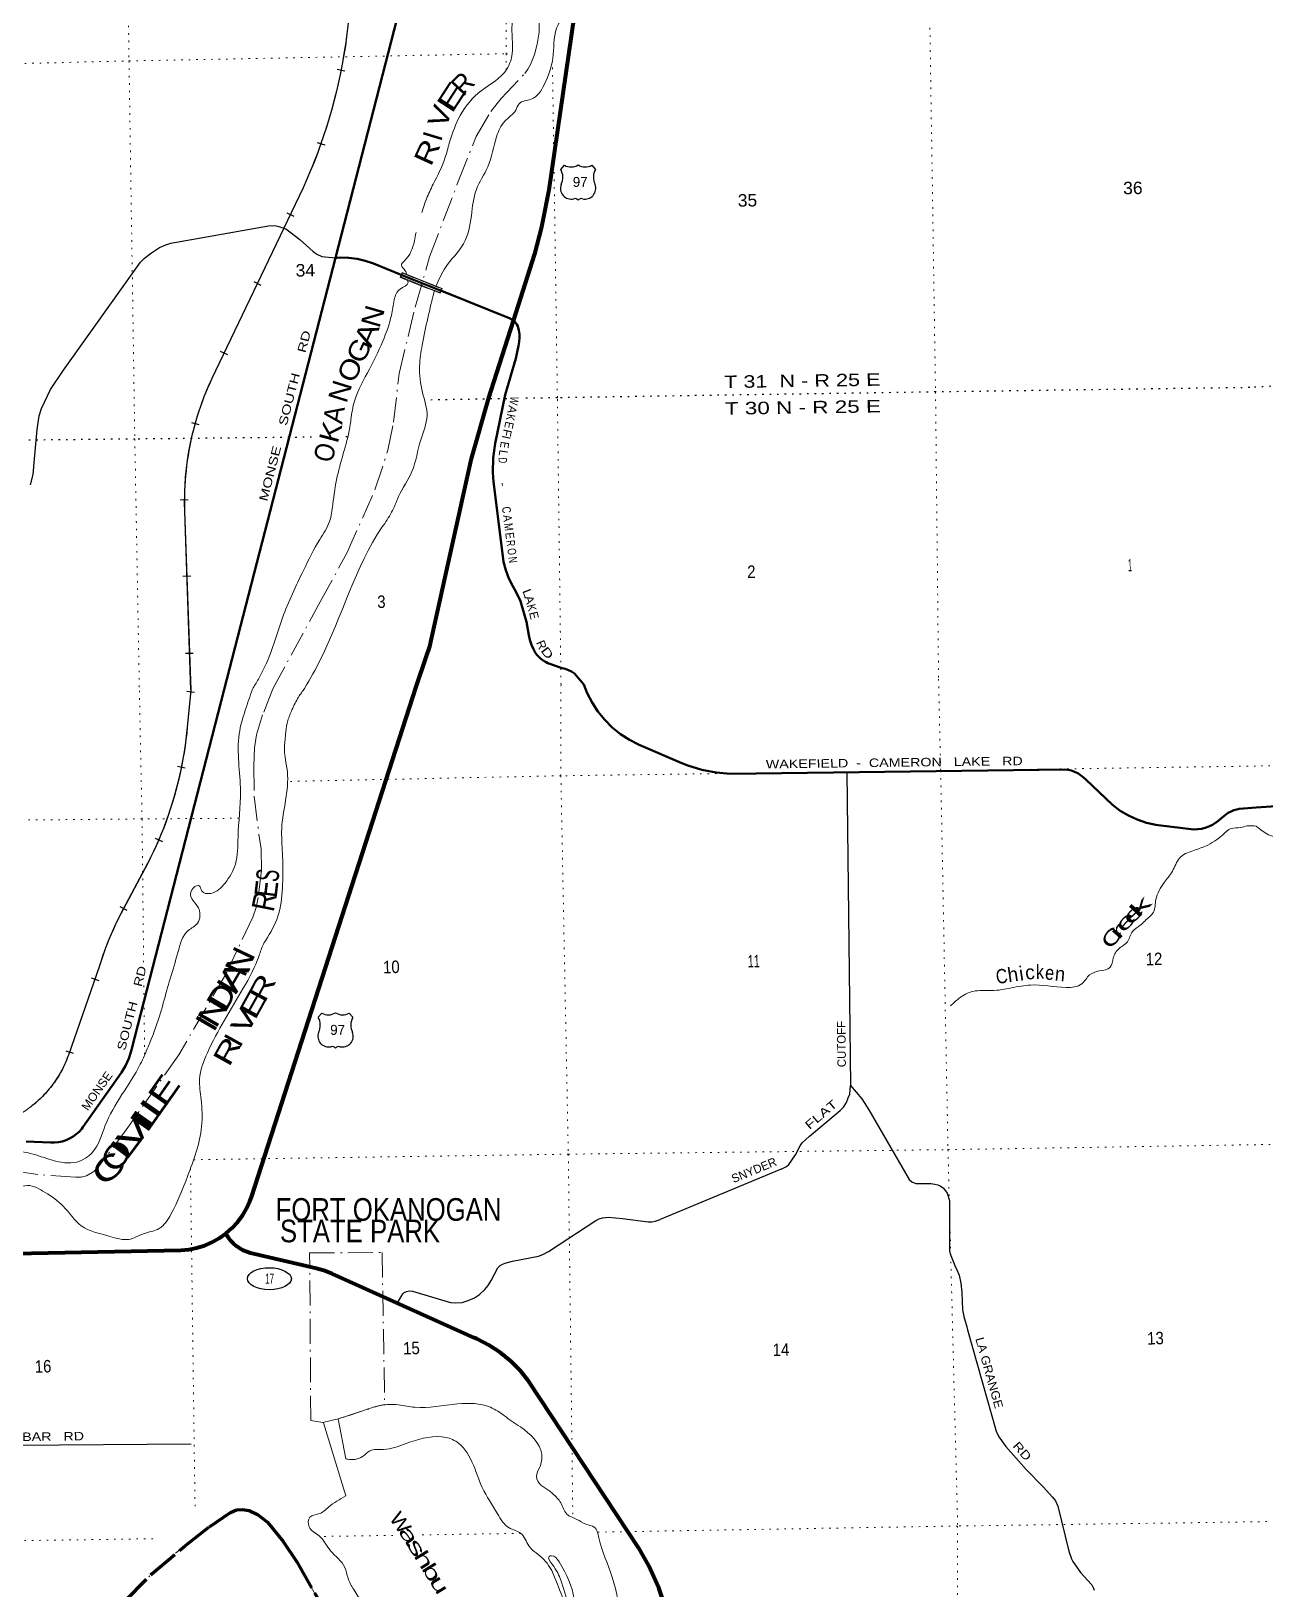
# Model space of a CAD drawing. Header units: feet. Extents: x 244583 to 493183, y 184934 to 372822.
# Drawn here: x 321194 to 338533, y 219224 to 241114 of the extents above; entities that cross this region are included whole.
import ezdxf
from ezdxf.enums import TextEntityAlignment as Align

# ---------------------------------------------------------------- set-up
doc = ezdxf.new("R2010")
doc.units = ezdxf.units.FT
doc.header["$LTSCALE"] = 70
for name, pattern in [('DOT_DASHED', [7.7, 5, -1.2, 0.3, -1.2]), ('DOTTED', [1.5, 0.3, -1.2]), ('LONG_DASH_SHORT_DASH', [9.9, 6, -1.2, 1.5, -1.2])]:
    doc.linetypes.add(name, pattern=pattern)
for name, color, linetype, lineweight in [('11', 7, 'LONG_DASH_SHORT_DASH', 60), ('16', 7, 'Continuous', 25), ('17', 7, 'Continuous', 25), ('20', 7, 'Continuous', 70), ('23', 7, 'Continuous', 70), ('26', 7, 'Continuous', 40), ('29', 7, 'Continuous', 25), ('30', 7, 'Continuous', 25), ('34', 7, 'Continuous', 25), ('39', 7, 'Continuous', 13), ('44', 7, 'DOT_DASHED', 13), ('6', 7, 'DOTTED', 25), ('61', 7, 'Continuous', 13), ('7', 7, 'DOTTED', 13)]:
    doc.layers.add(name, color=color, linetype=linetype, lineweight=lineweight)
for name, color, linetype in [('27', 7, 'Continuous'), ('41', 7, 'Continuous'), ('42', 7, 'Continuous')]:
    doc.layers.add(name, color=color, linetype=linetype)

msp = doc.modelspace()

# ---------------------------------------------------------------- linework, layer by layer
at = {"layer": '11'}
msp.add_lwpolyline([(322522.28, 219059.86), (322892.17, 219436.39), (323361.27, 219833.38), (323699.89, 220096.99), (323997.65, 220297.55), (324082.28, 220333.78), (324162.03, 220341.51), (324258.96, 220325.41), (324374.26, 220268.84), (324516.62, 220161.1), (324734.69, 219888.92), (324926.53, 219604.36), (325591.51, 218450.78)], dxfattribs=at)
at = {"layer": '16'}
for p, q in [((328637.95, 239170.92), (328689.26, 239229.68)), ((328881.02, 239235.65), (328880.74, 239235.45)), ((329073.11, 239229.77), (329124.5, 239170.92)), ((325228.87, 227255.65), (325280.18, 227314.41)), ((325471.94, 227320.38), (325471.66, 227320.18)), ((325664.03, 227314.5), (325715.42, 227255.65))]:
    msp.add_line(p, q, dxfattribs=at)
for centre, radius, start, end in [((328444.97, 239060.29), 222.05, 332.97043, 29.75871), ((328780.34, 239387.34), 182.07, 239.97227, 303.45418), ((328982.12, 239386.84), 181.52, 236.33975, 300.08743), ((328982.11, 239387.34), 182.07, 236.54582, 236.59441), ((329317.47, 239060.29), 222.05, 150.24129, 207.02957), ((328784.16, 238905.39), 151.42, 159.09177, 283.81923), ((328978.28, 238905.39), 151.42, 256.18077, 20.90823), ((325035.89, 227145.02), 222.05, 332.97043, 29.75871), ((325371.26, 227472.07), 182.07, 239.97227, 303.45418), ((325573.04, 227471.57), 181.52, 236.33975, 300.08743), ((325573.03, 227472.07), 182.07, 236.54582, 236.59441), ((325908.39, 227145.02), 222.05, 150.24129, 207.02957), ((325375.08, 226990.12), 151.42, 159.09177, 283.81923), ((325569.2, 226990.12), 151.42, 256.18077, 20.90823)]:
    msp.add_arc(centre, radius, start, end, dxfattribs=at)
for centre, major_axis, start_param, end_param in [((328839.5, 238706.57), (-19.56, 51.67), 4.95877769, 6.28318531), ((328922.95, 238706.57), (19.56, 51.67), 0, 1.32637542), ((325430.42, 226791.3), (-19.56, 51.67), 4.95877769, 6.28318531), ((325513.87, 226791.3), (19.56, 51.67), 0, 1.32637542)]:
    msp.add_ellipse(centre, major_axis=major_axis, ratio=0.929097, start_param=start_param, end_param=end_param, dxfattribs=at)
at = {"layer": '17'}
msp.add_ellipse((324542.62, 223581.9), major_axis=(-309.24, 1), ratio=0.500121, dxfattribs=at)
at = {"layer": '20'}
for points in [[(327973.4, 237045.41), (328273.68, 237986.53), (328372.93, 238363.29), (328387.21, 238435.44), (328474.93, 238883.97), (329109.22, 243240.58), (329112.7, 243276.13), (329134.19, 243491.88), (329137, 243793.8), (329108.24, 244094.35), (328084.39, 251053.51), (328001.27, 251429.25), (327811.14, 252040.56), (327558.16, 252628.64), (327245.09, 253187.05), (325532.16, 255784.15), (324690.47, 256880.8), (323627.71, 258013.44), (321517.89, 260051.5), (321183.06, 260419.33), (317212.03, 265332.01), (316852.48, 265848.19), (316548.85, 266399.12)], [(326603.88, 231900.2), (326746.37, 232318.13), (326796.77, 232468.86), (326822.17, 232575.3), (327381.34, 235110.04), (327623.25, 235948.01), (327973.4, 237045.41)], [(323928.18, 224215.79), (324016.94, 224293.19), (324094.42, 224377.47), (324162.66, 224469.38), (324220.92, 224567.92), (324268.56, 224672.02), (324288.7, 224727.18), (326603.88, 231900.2)], [(317673.83, 223653.56), (317725.6, 223659.38), (318252.93, 223718.62), (318277.93, 223721.43), (319960.93, 223910.52), (320055.55, 223919.15), (320263.28, 223924.77), (323297.57, 223981.77), (323411.54, 223992.56), (323523.76, 224015.2), (323632.99, 224049.45), (323738.05, 224094.93), (323837.78, 224151.14), (323928.18, 224215.79)]]:
    msp.add_lwpolyline(points, dxfattribs=at)
at = {"layer": '23'}
msp.add_lwpolyline([(330121.83, 218917.04), (330014.9, 219239.38), (329874.85, 219548.78), (329733.28, 219795.33), (328189.6, 222139.19), (328069.81, 222288.43), (327935.08, 222424.33), (327786.88, 222545.4), (327626.84, 222650.32), (327456.71, 222737.93), (327421.11, 222753.51), (325424.5, 223653.27), (325403.46, 223662.65), (325306.54, 223698.63), (325206.39, 223724.28), (324279, 223943.21), (324225.82, 223959.18), (324174.59, 223980.61), (324125.89, 224007.28), (324080.24, 224038.9), (324038.15, 224075.12), (324000.07, 224115.53), (323966.43, 224159.71), (323936.69, 224204.52), (323928.18, 224215.79)], dxfattribs=at)
at = {"layer": '26'}
msp.add_line((323906.92, 231860.97), (325470.21, 237928.69), dxfattribs=at)
for points in [[(325470.21, 237928.69), (326503.15, 241937.93)], [(327973.4, 237045.41), (327966.72, 237050.75), (327948.38, 237062.5), (327928.92, 237072.28), (327925.61, 237073.7), (326983.05, 237453.24), (326958.05, 237463.31), (326370.41, 237699.93), (326003.53, 237847.66), (325890.78, 237887.19), (325774.52, 237914.71), (325656.01, 237929.93), (325536.56, 237932.68), (325491.65, 237929.98), (325470.21, 237928.69)], [(328962.72, 231934.79), (328829, 232087.28), (328788.82, 232113.3), (328746.15, 232134.98), (328701.44, 232152.07), (328680.19, 232157.74), (328655.36, 232164.35), (328630.19, 232172.53), (328483.08, 232224.6), (328457.99, 232233.48), (328433.08, 232245.14), (328422.67, 232250.01), (328388.53, 232270.54), (328356.73, 232294.53), (328327.61, 232321.7), (328301.49, 232351.78), (328278.66, 232384.41), (328253.9, 232428.98), (328225.84, 232492.42), (328204.58, 232558.45), (328190.33, 232626.33), (328154.52, 232812.73), (328101.39, 233004.82), (328070.97, 233101.52), (328030.61, 233194.52), (327988.03, 233271.15), (327961.77, 233315.21), (327907.59, 233423.77), (327865.06, 233537.39), (327834.63, 233654.83), (327816.65, 233774.81), (327690.16, 234781.66), (327682.88, 234912.84), (327689.13, 235117.47), (327716.74, 235320.33), (327856.68, 236001.3), (328005.27, 236511.52), (328044.21, 236693.02), (328053.67, 236746.3), (328057.73, 236802.02), (328055.95, 236857.85), (328048.34, 236913.19), (328041.14, 236942.43), (328034.99, 236967.4), (328021.26, 236992.43), (328013.01, 237004.98), (327999.21, 237021.82), (327983.72, 237037.14), (327973.4, 237045.41)], [(341072.26, 232116.16), (340781.55, 231719.5), (340748.49, 231675.97), (340725.13, 231635.35), (340645.23, 231416.42), (340612.78, 231326.03), (340595.38, 231285.99), (340578.66, 231260.21), (340557.1, 231237.24), (340504.9, 231197.2), (340406.99, 231130.98), (339270.09, 230362.42), (339190.39, 230319.73), (339091.21, 230277.95), (339016.39, 230255.32), (338958.98, 230244.87), (338900.9, 230238.89), (338411.06, 230202.74)], [(321122.11, 225510.04), (321466.17, 225494.44), (321521.66, 225494.43), (321576.85, 225500.21), (321631.14, 225511.74), (321683.92, 225528.87), (321734.62, 225551.43), (321782.69, 225579.16), (321827.59, 225611.77), (321868.84, 225648.89), (321905.98, 225690.12), (321922.35, 225711.4), (322463.46, 226481.12), (322519.78, 226576.36), (322565.83, 226676.96), (322601.12, 226781.82), (322610.31, 226817.1), (323906.92, 231860.97)], [(338411.06, 230202.74), (338173.28, 230184.43), (338141.57, 230178.27), (338099.07, 230165.92), (338058.1, 230149.2), (338019.1, 230128.29), (337982.5, 230103.42), (337847.52, 229993.96), (337843.73, 229991.27), (337797.09, 229961.99), (337747.65, 229937.73), (337695.94, 229918.78), (337642.53, 229905.34), (337588.01, 229897.56), (337532.97, 229895.51), (337035.64, 229954.78), (337002.07, 229960.07), (336869.66, 229989.91), (336741.09, 230033.42), (336617.78, 230090.14), (336501.07, 230159.44), (336392.24, 230240.55), (336015.2, 230599.44), (335981.78, 230631.25), (335943.97, 230660.46), (335903.31, 230685.56), (335860.25, 230706.27), (335815.27, 230722.37), (335768.84, 230733.67), (335721.49, 230740.06), (331024.99, 230678.73), (330820.27, 230696.49), (330618.54, 230735.54), (330421.98, 230795.47), (330337.73, 230828.27), (329737.35, 231085.16), (329603.65, 231153.3), (329477.8, 231235.03), (329361.18, 231329.48), (329255.08, 231435.59), (329160.65, 231552.22), (329078.92, 231678.07), (329010.8, 231811.78), (328962.72, 231934.79)]]:
    msp.add_lwpolyline(points, dxfattribs=at)
at = {"layer": '29'}
for p, q in [((332660.1, 230697.39), (332711.16, 226295.79)), ((331737.69, 225121.93), (330036.44, 224416.33)), ((320973.47, 221242.18), (323442.94, 221260.6))]:
    msp.add_line(p, q, dxfattribs=at)
for points in [[(321186.71, 234739), (321220.77, 234881.86), (321242.88, 235103.06), (321279.72, 235515.98), (321306.45, 235706.78), (321338.67, 235810.92), (321380.14, 235902.18), (321463.94, 236076.37), (321648.15, 236349.19), (322731.35, 237868.14), (322789.41, 237924.38), (322886.09, 238000.86), (322995.73, 238075.54), (323085.05, 238111.47), (323157.85, 238134.53), (324529.31, 238376.91), (324620.54, 238381.54), (324676.68, 238369.54), (324771.6, 238337.3), (324831.43, 238295.81), (324971.43, 238185.2), (325155.65, 238015.61), (325208.19, 237977.84), (325280.92, 237949.25), (325470.21, 237928.69)], [(331737.69, 225121.93), (331809.06, 225157.93), (331845.13, 225187.65), (331936.38, 225325.64), (332002.15, 225448.78), (332031.86, 225493.36), (332133.71, 225584.65), (332562.34, 225945.56), (332611.14, 225994.38), (332651.46, 226060.2), (332679.04, 226123.89), (332698.14, 226176.96), (332711.16, 226295.79)], [(332711.16, 226295.79), (332870.38, 226110.65), (332967.05, 225953.71), (333533.36, 224975.68), (333572.9, 224942.24), (333628.84, 224919.66), (333838.68, 224918.7), (333896.6, 224912.8), (333937.06, 224901.75), (333970.16, 224887.03), (334014.95, 224855.01), (334069.48, 224783.97), (334099.68, 224683.88), (334100.75, 223974.18), (334108.52, 223931.1), (334177.04, 223765.94), (334203.75, 223705.48), (334235.01, 223631.86), (334260.76, 223521.44), (334274.3, 223387), (334282.83, 223145.99), (334302.44, 223052.1), (334343.83, 222904.71)], [(326344.88, 223241.38), (326418.36, 223368.25), (326436.4, 223387.35), (326469.29, 223402.21), (326510.67, 223410.7), (326554.17, 223406.46), (327088.88, 223249.36), (327157.85, 223242.99), (327250.15, 223249.36), (327336.09, 223274.83), (327424.14, 223313.05), (327497.35, 223361.87), (327568.43, 223431.94), (327616.18, 223489.25), (327661.8, 223559.31), (327750.92, 223733.4), (327783.81, 223769.49), (327818.82, 223788.6), (327868.68, 223805.58), (327958.86, 223826.81), (328323.83, 223898.99), (328387.49, 223922.34), (328463.87, 223962.68), (329130.15, 224400.02), (329175.78, 224425.48), (329222.46, 224440.35), (329264.9, 224444.59), (329308.39, 224446.72), (329503.6, 224429.74), (329864.33, 224383.03), (329923.75, 224383.03), (329966.18, 224391.53), (330036.44, 224416.33)], [(334343.83, 222904.71), (334355.08, 222864.66), (334757.35, 221438.08), (334794.4, 221361.23), (334890.83, 221224.48), (335177.09, 220900.98), (335420.05, 220655.98), (335550.05, 220510.51), (335590.51, 220458.98), (335622.93, 220388.57), (335779.68, 219753.6), (335816.73, 219645.51), (335835.12, 219608.7), (335942.57, 219455.71), (336099.95, 219282.94), (336123.87, 219233.25), (336134.91, 219203.81)]]:
    msp.add_lwpolyline(points, dxfattribs=at)
at = {"layer": '34'}
for p, q in [((325493.8, 240578.42), (325602.29, 240556.89)), ((325215.97, 239551.46), (325320.57, 239515.51)), ((324785.49, 238562.3), (324885.24, 238514.5)), ((324324.47, 237594.25), (324424.22, 237546.45)), ((323852.88, 236616.22), (323952.63, 236568.42)), ((323445.47, 235616.21), (323551.98, 235586.38)), ((323290.2, 234530.27), (323400.81, 234529.31)), ((323326.41, 233456.29), (323436.95, 233460.11)), ((323361.33, 232371.06), (323471.88, 232374.88)), ((323381.83, 231837.89), (323491.93, 231827.19)), ((323249.85, 230785.27), (323358.11, 230762.59)), ((322938.16, 229773.3), (323039.31, 229728.53)), ((322442.75, 228812.05), (322540.31, 228759.93)), ((322039.08, 227811.4), (322143.55, 227775.07)), ((321679.96, 226786.71), (321784.44, 226750.38))]:
    msp.add_line(p, q, dxfattribs=at)
at = {"layer": '34', "lineweight": 13}
for p, q in [((324903.85, 238679.45), (323732.14, 236234.43)), ((323348.5, 234365.19), (323435.3, 231855.82)), ((323437.18, 231851.95), (323386.63, 231331.46))]:
    msp.add_line(p, q, dxfattribs=at)
at = {"layer": '34'}
for points in [[(325651.95, 241223.94), (325637.59, 241113.7), (325628.04, 241039.07), (325610.05, 240909.32), (325589.37, 240780.91), (325566.69, 240651.82), (325541.34, 240524.07), (325514.31, 240396.32), (325485.28, 240269.57), (325453.56, 240142.49), (325419.18, 240016.74), (325383.46, 239891.67), (325345.06, 239766.26), (325304.99, 239642.52), (325262.58, 239519.1), (325217.16, 239396.36), (325170.73, 239274.96), (325121.97, 239153.89), (325070.2, 239033.49), (325017.42, 238914.43), (324962.63, 238796.36), (324904.84, 238678.97), (323733.14, 236233.96), (323703.24, 236169.36), (323674.99, 236104.43), (323647.84, 236038.97), (323621.26, 235972.81), (323596.32, 235906.32), (323572.66, 235839.69), (323549.56, 235772.34), (323528.12, 235704.67), (323507.95, 235636.83), (323488.7, 235568.12), (323470.92, 235499.63), (323453.86, 235430.79), (323438.28, 235361.26), (323424.15, 235291.94)], [(323424.15, 235291.94), (323411.12, 235222.11), (323399.01, 235152.29), (323388.36, 235081.78), (323378.8, 235011.67), (323370.7, 234940.87), (323363.71, 234870.46), (323357.8, 234799.52), (323353.35, 234728.81), (323350.17, 234657.94), (323347.91, 234587.1), (323347.29, 234515.93), (323347.58, 234444.79), (323349.32, 234373.85), (323349.6, 234365.23), (323436.46, 231854.18)], [(323436.46, 231854.18), (323387.72, 231331.35), (323379.84, 231250.81), (323369.07, 231159.7), (323356.91, 231069.32), (323343.33, 230978.48), (323327.88, 230888.59), (323311.02, 230798.25), (323292.3, 230708.86), (323272.4, 230619.49), (323251.11, 230530.83), (323227.93, 230441.96), (323202.9, 230354.05), (323176.92, 230266.62), (323149.07, 230178.97), (323120.06, 230092.5), (323089.4, 230006.28), (323056.65, 229920.56), (323023.2, 229835.79), (322988.11, 229751.25), (322950.91, 229667.21), (322913.03, 229584.13), (322873.74, 229501.75), (322832.35, 229419.85), (322453.16, 228710.12), (322389.87, 228583.6), (322381.89, 228566.44), (322349.19, 228495.6), (322317.63, 228423.91), (322287.61, 228351.2), (322258.58, 228278.61), (322230.83, 228205.59), (322204.63, 228131.57), (322150.83, 227966.53), (321717.94, 226721.73), (321711.98, 226705.52), (321702.08, 226679.47), (321691.53, 226653.65), (321680.63, 226627.96), (321669.38, 226602.56), (321657.63, 226577.25), (321645.37, 226552.21), (321632.63, 226527.27), (321619.68, 226502.64), (321606.06, 226478.24), (321592.09, 226454.13), (321577.78, 226430.14), (321563.1, 226406.59), (321547.77, 226383.12), (321532.24, 226359.97), (321516.18, 226337.22), (321499.95, 226314.63), (321483.03, 226292.27), (321465.92, 226270.37), (321448.44, 226248.75), (321430.48, 226227.23), (321412.11, 226206.32), (321393.58, 226185.56), (321374.52, 226165.2), (321355.12, 226144.98), (321335.48, 226125.36), (321315.34, 226106.01), (321295, 226086.97), (321274.3, 226068.2), (321253.22, 226050.03), (321231.8, 226031.98), (321210.17, 226014.4), (321188.16, 225997.25)]]:
    msp.add_lwpolyline(points, dxfattribs=at)
at = {"layer": '34', "lineweight": 13}
for points in [[(322831.37, 229420.36), (322452.18, 228710.63), (322388.88, 228584.08)], [(322203.59, 228131.92), (322149.79, 227966.88), (321716.9, 226722.1)]]:
    msp.add_lwpolyline(points, dxfattribs=at)
for centre, radius, start, end in [((318215.53, 242019.8), 7476.06, 333.46107, 353.03972), ((327415.08, 234504.56), 4068.96, 154.84063, 181.96289), ((318166.83, 231811.84), 5241.86, 332.85616, 354.74195), ((326443.65, 226658.44), 4488.8, 154.59658, 160.83691), ((320215.15, 227264.72), 1596.77, 276.51548, 340.13391)]:
    msp.add_arc(centre, radius, start, end, dxfattribs=at)
at = {"layer": '39'}
for p, q in [((325303.61, 221559.53), (325614.55, 220531.3)), ((325507.98, 221613.57), (325616.76, 221049.14))]:
    msp.add_line(p, q, dxfattribs=at)
for points in [[(326886.75, 237532.16), (327017.12, 237794.5), (327271.36, 238125.16), (327381.5, 238520.75), (327451.64, 238887.56), (327613.15, 239208.98), (327735.08, 239631.01), (327851.46, 239848.77), (328004.94, 240004.31), (328052.27, 240093.85), (328223.02, 240158.63), (328404.2, 240358.99), (328532.13, 240785.13), (328601.61, 241204.49), (328680.45, 241357.09), (328629.3, 241576.84), (328630.35, 241817.44), (328717.24, 241972.16), (328743.14, 242162.53), (328797.67, 242322.92), (328830.07, 242476.97), (328872.54, 242633.17), (328947.82, 243072.81), (328934.91, 243137.35), (328923.08, 243114.97), (328905.45, 243072.29), (328880.56, 243126.57), (328775.44, 243303.2), (328367.81, 243787.45), (328072.87, 244135.6), (327869.16, 244614.27), (327625.51, 245547.35), (327485.23, 245956.04), (327413.16, 246234.16), (327419.16, 246402.04), (327361.17, 246684.37), (327212.06, 247153.61), (327106.97, 247328.2), (327011.89, 247672.76), (326724.38, 248223.3), (326390.54, 248954.99), (326225.38, 249579.71), (326037.2, 250270.85), (325785.35, 250724.67), (325279.81, 251456.39), (325065.5, 251975.37), (325027.38, 252445.97), (325006.68, 252977.44), (325058.54, 253515.87), (325183.49, 254182.56), (325222.61, 254445.87), (325202.35, 254615.45), (325220.55, 254775.39), (325344.16, 254898.22), (325314.48, 255176.86), (325071.52, 255727.83), (324655.94, 256365.63), (324502.39, 256541.66), (324034.55, 256998.89), (323537.17, 257397.12), (323144.08, 257685.44), (322583.74, 258115.24), (322353.78, 258268.09), (321991.59, 258506.24), (321796.16, 258641.31), (321689.18, 258805.78), (321470.95, 258989.1), (321305.72, 259130.61), (321128.74, 259243.67), (320981.47, 259401.58), (320717.03, 259568.15), (320566.54, 259823.06), (320157.79, 260398.28), (319997.34, 260642.96), (319615.92, 261129.55), (319268.07, 261513.45), (318894.58, 261848.51), (318537.92, 261965.43), (317966.71, 262132.27), (317407.7, 262291.17), (317059.64, 262365.74), (316855.58, 262383.45), (316790.88, 262392.11)], [(327029.44, 246417.46), (327145.29, 246026.66), (327296.13, 245579.69), (327352.95, 245228.6), (327548.26, 244450.61), (327816.03, 244015.18), (328224.96, 243425.81), (328427.07, 243076.51), (328464.25, 242844.47), (328346.18, 242600.41), (328245.07, 242289.83), (328085.41, 241818.82), (327988.01, 241534.57), (327977.61, 241396.97), (327952.16, 241170.22), (327947.35, 240743.57), (327841.03, 240527.95), (327475.25, 240240.4), (327197.22, 239875.09), (327070.18, 239539.93), (327010.23, 239328.93), (326845.2, 238965.01), (326750.89, 238757.63), (326684.29, 238565.21)], [(326603.38, 238285.82), (326580.62, 238165.18), (326436.82, 237880.36), (326397.13, 237825.29), (326452.59, 237747.12), (326468.67, 237701.52)], [(326484.29, 237610.58), (326490.97, 237581.81), (326379.09, 237489.45), (326298.21, 237338.85), (326256.51, 237119.98), (326135.88, 236756.6), (325919.39, 236311.17), (325721.21, 235853.84), (325680.06, 235590.5), (325497.39, 234858.4), (325433.69, 234461.35), (325388.19, 234224.25), (325250.06, 233969.83), (325021.31, 233536.38), (324726.82, 232869.61), (324535.92, 232313.3), (324387.09, 232006.55), (324303.81, 231866.59)], [(325037.37, 231878.27), (325260.81, 232285.83), (326127.83, 234146.41), (326260.5, 234352.24), (326358.65, 234575.84), (326546.05, 234925.89), (326669.72, 235370.18), (326758.39, 235706.88), (326693.75, 236037.66), (326652.82, 236409.16), (326689.57, 236700.74), (326858.81, 237459.41)], [(324303.81, 231866.59), (324203.74, 231572.99), (324118.1, 231239.27), (324136.3, 230433.47), (324101.65, 229787.91), (324065.74, 229407.03), (323919.66, 229142.39), (323717.79, 228997.49), (323591.75, 229030.45), (323557.42, 229104.29), (323475.46, 229075.8), (323440.6, 228949.57), (323524.67, 228828.58), (323567.11, 228680.19), (323533.59, 228578.25), (323403.22, 228475.7), (323256.34, 228166.59), (323147.5, 227795.86), (323101.43, 227636.99), (322998.47, 227272.48), (322838.8, 226841.78), (322728.52, 226596.3), (322231.77, 225728.06), (322058.22, 225361.65), (321834.01, 225222.2), (321494.24, 225247.36), (321180.76, 225343.95), (321012.37, 225375.76), (320645.48, 225359.77), (320251.42, 225304.64), (320150.59, 225301.91), (319986.77, 225240.89), (319868.95, 225195.27), (319725.93, 225185.33), (319585.37, 225159.3), (319166.1, 225067.11), (318809.51, 224970.56), (318522.88, 224825.39), (318236.92, 224583.24), (318000.53, 224299.99), (317946.27, 224072.2), (317946.87, 223977.24), (317873.23, 223793.37), (317856.15, 223729.2)], [(324763.54, 231148.44), (324773.62, 231266.7), (324801.69, 231428.11), (324860.17, 231577.83), (324951.41, 231755.62), (325037.37, 231878.27)], [(338412.9, 229940.51), (338585.33, 229822.51), (338858.29, 229778.86), (339170.46, 229846.71), (339349.77, 229880.87), (339607.16, 229976.43), (339875.83, 230152.91), (340118.9, 230464.47), (340180.73, 230733.77), (340314.38, 230888.66), (340592.31, 230950.1), (341047.01, 231292.11), (341168.74, 231475.39)], [(324763.54, 231148.44), (324759.02, 231125.27), (324794.7, 230709.96), (324716.05, 229903.56), (324716.47, 229741.91), (324728.82, 229513.9), (324727.6, 229127.5), (324676.36, 228721.26), (324515.95, 228378.52), (324458.01, 228284), (324397.88, 228122.73), (324174.4, 227664.02), (323670.7, 226755.18), (323561.8, 226386.47), (323581.71, 226104.1), (323590.28, 225720.39), (323391.65, 225019.87), (323158.08, 224488.14), (322994.07, 224287.68), (322774.07, 224215.04), (322566.39, 224134.65), (322298.78, 224177.92), (321899.15, 224324.72), (321645.3, 224600.76), (321389.65, 224795.91), (321144.79, 224892.34), (320988.32, 224857.79), (320574.82, 224775.87), (320237.67, 224755.87), (320092.65, 224748.61), (319836.46, 224763.96), (319622.79, 224754.13), (319364.19, 224690.55), (319242.45, 224640.78), (319159.11, 224594.54), (318974.88, 224536.53), (318719.69, 224422.52), (318594.24, 224287.78), (318460.49, 224088.14), (318308.53, 223890.03), (318189.31, 223822.14), (318166.53, 223764.28)], [(338414.52, 229940.21), (338283.74, 229945.59), (338193.54, 229922.94), (338060.71, 229909.23), (337942.05, 229821.15), (337698.22, 229660.97), (337522.36, 229597.6), (337335.52, 229493.53), (337233.65, 229308.9), (337116.99, 229148.12), (337002.45, 228910.61), (336966.96, 228733.84), (336845.27, 228609.3), (336778.43, 228544.85), (336673.71, 228463.2), (336603.05, 228317.81), (336484.55, 228223.67), (336403.47, 228090.12), (336358.63, 227959.58), (336206.7, 227906.97), (336070.95, 227852.77), (335961.41, 227726.54), (335740.79, 227676.11), (335239.36, 227709.01), (334974.03, 227669.49), (334690.51, 227631.5), (334430.45, 227620.42), (334233.41, 227520.11), (334113.18, 227415.82)], [(325507.98, 221613.57), (325822.05, 221715.02), (326112.25, 221803.71), (326356.28, 221810.32), (326587.31, 221776.16), (327185.45, 221822.67), (327648.91, 221776.61), (327848.04, 221654.7), (327953.13, 221576.71), (328070.31, 221499.05), (328369.53, 221115.13), (328342.27, 220932.52), (328295.37, 220803.94), (328357.25, 220682.35), (328470.29, 220608.62), (328526.14, 220559.61), (328636.59, 220433.27), (328721.67, 220275.94), (328863, 220200.95), (328989.99, 220133.67), (329108.19, 220092.41), (329172.93, 219940.58), (329361.7, 219389.98), (329473.14, 218716.04), (329474.54, 217861.29), (329488.02, 217372.63), (329411.43, 216857.28), (329334.64, 216568.25), (329234.11, 216407.91), (329197.9, 216257.39), (329162.09, 216165.49), (329136.6, 216138.53)], [(328167.87, 216429.56), (328148.49, 216473.49), (328097.63, 216488.28), (328031.96, 216454.17), (327972.64, 216482.87), (328033.6, 216541.11), (328152.98, 216530.19), (328303.5, 216487.79), (328458.91, 216487.96), (328562.62, 216605.95), (328574.28, 216695.18), (328531.38, 216786.97), (328566.25, 216913.2), (328819.16, 217548.51), (328938.98, 217887.21), (328920.85, 218032.21), (328857.6, 218056.77), (328814.46, 218011.14), (328731.12, 217740.12), (328659.2, 217420.91), (328619.19, 217334.96), (328582.51, 217420.86), (328644.72, 217652.91), (328739.23, 218031.33), (328799.38, 218338.1), (328840.12, 218397.81), (328869.41, 218360.2), (328860.6, 218240.74), (328834.65, 218157.19), (328904.22, 218122.7), (328942.94, 218182.35), (328919.44, 218375.7), (328827.33, 219080.48), (328613.01, 219606.14), (328507.75, 219690.18), (328473.75, 219679.16), (328517.15, 219569.19), (328640.42, 219344.18), (328763.5, 218979.73), (328810.53, 218738.51), (328759.71, 218678.54), (328731.88, 218809.13), (328637.2, 219168.29), (328486.11, 219523.89), (328400.24, 219636.75), (328189.07, 219829.07), (328077.28, 220003.87), (327913.71, 220080.27), (327748.75, 220279.91), (327534.75, 220647.95), (327389.53, 221009.78), (327163.59, 221298.7), (326968.14, 221360.09), (326450.15, 221261.19), (326147.52, 221184.29), (325954.35, 221162.89), (325851.6, 221083.32), (325747.73, 221044.14), (325642.75, 221045.34), (325616.76, 221049.14)], [(325614.55, 220531.3), (325374.7, 220373.24), (325234.08, 220276.48), (325112.23, 220230.74), (325099.77, 220097.04), (325242.55, 219969.55), (325401.79, 219757.64), (325603.94, 219526.68), (325648.51, 219374.31), (325727.59, 219214.79), (325845.6, 219034.1), (326370.57, 218221.82), (326505.05, 218029.44), (326979.2, 217157.18), (327617.06, 215984.22), (327802.71, 215912.46), (327895.88, 215973.58), (327977.02, 216105.11), (328040.45, 216219.99), (328103.27, 216357.08)]]:
    msp.add_spline(points, degree=3, dxfattribs=at)
at = {"layer": '44'}
msp.add_line((325124.57, 221588.52), (325108.1, 223944.32), dxfattribs=at)
for points in [[(324591.79, 231870.9), (325254.14, 233094.46), (325632.67, 233776.23), (326025.41, 234669.64), (326208.36, 235225.16), (326288.79, 235619.55), (326364.5, 236301.33), (326591.62, 237235.61), (326793.5, 237942.64), (327197.26, 239003.18), (327449.62, 239634.45), (327653.09, 239984.96), (327798.19, 240168.03), (328130.97, 240518.24), (328176.28, 240580.02), (328213.74, 240645.12), (328268.2, 240786.68), (328304.43, 240931.17), (328332.85, 241099.01), (328337.6, 241531.58)], [(324591.79, 231870.9), (324447.73, 231505.72), (324361.02, 231225.7), (324333.43, 231044.27), (324325.54, 230791.86), (324330.7, 230362.69), (324396.27, 229824.24), (324426.06, 229624.43), (324431.33, 229324.13), (324384.68, 228938.18), (324357.09, 228800.14), (324311.76, 228664.86), (323924.41, 227854.62), (323270.18, 226730.07), (322554.79, 225708.41), (322125.74, 225136.15), (322072.95, 225088.83), (321970.46, 225029.67), (321895.57, 225009.95), (321819.45, 225009.4), (321288.09, 225046.2), (320691.43, 225140.11)], [(325108.1, 223944.32), (326125.47, 223950.69), (326163.19, 221813.77)], [(325124.57, 221588.52), (325291.6, 221561.98), (325507.98, 221613.57), (326064.21, 221790.02), (326129.41, 221806.96), (326163.19, 221813.77)], [(322542.58, 219084.91), (322896.44, 219440.42), (323241.75, 219738.25), (323497.71, 219948.93), (323791.7, 220160.95), (324019.78, 220310.84), (324093.04, 220336.04), (324184.56, 220340.21), (324261.94, 220324.46), (324369.32, 220271.77), (324507.66, 220169.69), (324593.85, 220071.87), (324843.16, 219734.78), (325032.12, 219420.59), (325402.19, 218763.38)]]:
    msp.add_lwpolyline(points, dxfattribs=at)
at = {"layer": '6'}
for p, q in [((327880.61, 235949.32), (326721.61, 235928.73)), ((325636.14, 235413.72), (325599.29, 235413.32))]:
    msp.add_line(p, q, dxfattribs=at)
for points in [[(355711.73, 236390.51), (355163.04, 236386.69), (349816.69, 236277.52), (344468.13, 236202.81), (339245.44, 236160.1), (338321.74, 236105.36)], [(338321.74, 236105.36), (333904.88, 236043.5), (328589.82, 235961.92), (328096.24, 235953.15)], [(325136.21, 235408.3), (322651.24, 235381.38), (317303.54, 235327.7), (311990.52, 235244.13), (307573.75, 235188.78)]]:
    msp.add_lwpolyline(points, dxfattribs=at)
at = {"layer": '61'}
for p, q in [((326382.37, 237654.1), (326410.33, 237723.7)), ((326414.99, 237713.84), (326392.94, 237658.94)), ((326937.15, 237440.3), (326959.21, 237495.2)), ((326969.65, 237499.72), (326941.69, 237430.12))]:
    msp.add_line(p, q, dxfattribs=at)
for centre, radius, start, end in [((400946.01, 422439.93), 199186.88, 248.02524, 248.19844), ((400946.32, 422439.63), 199261.88, 248.02524, 248.19842), ((400946.32, 422439.63), 199253.88, 248.02742, 248.19607), ((400946.01, 422439.93), 199194.88, 248.02751, 248.19621)]:
    msp.add_arc(centre, radius, start, end, dxfattribs=at)
at = {"layer": '7'}
for p, q in [((322778.38, 227702.4), (322789.21, 226724.84)), ((323433.26, 225131.75), (323497.44, 220376.31)), ((328076.98, 220004.15), (326644.11, 219981.71)), ((326278.69, 219975.98), (325249.99, 219959.87))]:
    msp.add_line(p, q, dxfattribs=at)
for points in [[(333508.76, 262804.62), (333502.58, 262671.19), (333552.58, 257328.3), (333652.53, 252026.45), (333750.6, 246712.45), (333822.8, 241369.83), (333904.88, 236043.5), (333947.38, 232008.64)], [(322389.12, 253869.53), (322420.96, 251374.71), (322505.41, 246020.11), (322569.31, 240695.58), (322651.24, 235381.38), (322715.07, 231843.74)], [(327863.72, 242806.41), (327869.99, 240797.2), (327872.37, 240567.29)], [(307500.13, 240540.54), (311906.42, 240570.43), (317220.51, 240567.08), (322569.31, 240695.58), (327869.99, 240797.2), (327951.37, 240797.19)], [(328640.98, 231930.02), (328589.82, 235961.92), (328519.95, 240731.42)], [(322715.07, 231843.74), (322752.42, 230044.38), (322775, 228006.98)], [(328640.98, 231930.02), (328639.14, 230650.37), (328743.55, 225332.5), (328806.92, 220230.66)], [(333947.38, 232008.64), (333977.51, 230722.17), (334080.12, 225396.17), (334216.02, 220107.45), (334191.75, 214771.95), (334264.28, 209439.07), (334320.24, 204121.92)], [(352405.12, 230986.42), (349924.28, 230928.83), (344576.04, 230839.53), (339340.29, 230803.91), (338402.23, 230786.26)], [(338402.23, 230786.26), (333977.51, 230722.17), (328639.14, 230650.37), (324784.15, 230570.4)], [(324117.08, 230053.41), (322752.42, 230044.38), (317435.67, 229993.38), (312086.72, 229939.48), (307646.77, 229880.78)], [(338482.72, 225466.73), (339397.05, 225469.67), (344648.88, 225511.52), (349997.88, 225618.88), (355316.62, 225736.27), (360624.75, 225798.9), (365950.95, 225871.81), (369251.86, 225913.75)], [(323478.59, 225254.04), (328743.55, 225332.5), (334080.12, 225396.17), (338482.72, 225466.73)], [(338562.89, 220168.9), (334216.02, 220107.45), (329146.79, 220021.34)], [(322904.69, 219928.86), (318171.5, 219860.94), (317662.3, 219851.08)]]:
    msp.add_lwpolyline(points, dxfattribs=at)

# ---------------------------------------------------------------- texts
at = {"layer": '16'}
for p in [(328910.91, 238925.14), (325501.83, 227009.87)]:
    msp.add_text('97', height=140, dxfattribs=at).set_placement(p, align=Align.CENTER)
at = {"layer": '17', "width": 0.6}
msp.add_text('17', height=140, dxfattribs=at).set_placement((324545.53, 223513.59), align=Align.CENTER)
at = {"layer": '27'}
for s, rotation, width, p in [('MONSE     SOUTH     RD', 75.553, 1.35, (324511.38, 234498.92)), ('W', 258.381, 0.75, (327934.35, 235987.93)), ('E', 258.44, 0.9, (327862.2, 235635.86)), ('K', 258.44, 0.85, (327884.19, 235743.35)), ('E', 260.877, 0.85, (327796.91, 235352.82)), ('D', 266.995, 0.7, (327764.63, 235126.7)), ('L', 261.877, 0.95, (327777.06, 235235.08)), ('C', 277.352, 0.8, (327810.1, 234424.46)), ('A', 277.352, 0.9, (327824.87, 234310.02)), ('M', 277.352, 0.8, (327840.11, 234191.83)), ('E', 277.352, 0.85, (327856.81, 234062.4)), ('R', 277.315, 0.75, (327870.85, 233953.59)), ('O', 277.275, 0.75, (327885.54, 233839.14)), ('N', 277.275, 0.75, (327900.63, 233720.93)), ('L', 291.217, 1.25, (328095.21, 233248.72)), ('A', 287.91, 1.1, (328124.82, 233161.88)), ('K', 283.673, 0.9, (328161.01, 233045.86)), ('R', 292.622, 1.05, (328288.25, 232523.62)), ('D', 307.378, 1.45, (328349.41, 232406.62)), ('WAKEFIELD  -  CAMERON   LAKE   RD', 0.748, 1.25, (331520.04, 230752.88)), ('SOUTH    RD', 75.583, 1.25, (322515.03, 226781.67)), ('MONSE', 54.893, 1.05, (321990.16, 225934.35))]:
    msp.add_text(s, height=120, rotation=rotation, dxfattribs=dict(at, width=width)).set_placement(p)
for s, rotation, p in [('A', 258.44, (327908.07, 235860.11)), ('I', 257.757, (327818.08, 235439.93)), ('F', 258.44, (327834.92, 235528.37)), ('-', 277.352, (327766.05, 234765.9)), ('E', 283.838, (328190.49, 232941.02))]:
    msp.add_text(s, height=120, rotation=rotation, dxfattribs=at).set_placement(p)
at = {"layer": '30'}
for s, rotation, p in [('CUTOFF', 90.665, (332645.74, 226555.48)), ('SNYDER', 22.526, (331067.39, 224925.2))]:
    msp.add_text(s, height=120, rotation=rotation, dxfattribs=at).set_placement(p)
for s, rotation, width, p in [('FLAT', 40.422, 1.35, (332133.42, 225672.33)), ('LA GRANGE', 285.748, 1.1, (334463.04, 222739.74)), ('CASSIMER   BAR   RD', 0.674, 1.25, (319853.37, 221286.78)), ('RD', 311.505, 1.25, (334981.55, 221227.59))]:
    msp.add_text(s, height=120, rotation=rotation, dxfattribs=dict(at, width=width)).set_placement(p)
at = {"layer": '41'}
for s, rotation, width, p in [('E', 57.025, 1.7, (327216.67, 240114.27)), ('V', 69.086, 1.2, (327067.83, 239866.73)), ('R', 65.61, 1.3, (326882.98, 239357.48)), ('N', 73.717, 1.1, (326127.79, 237068.5)), ('A', 66.578, 1.3, (326032.77, 236800.72)), ('G', 63.937, 1.15, (325925.41, 236569.08)), ('O', 65.004, 1.15, (325797.67, 236300.54)), ('N', 72.67, 1.1, (325668.08, 236012.05)), ('K', 75.402, 1.15, (325536.45, 235445.29)), ('O', 76.579, 0.9, (325454.23, 235163.16))]:
    msp.add_text(s, height=275, rotation=rotation, dxfattribs=dict(at, width=width)).set_placement(p, align=Align.CENTER)
for s, rotation, p in [('R', 46.667, (327359.32, 240283.21)), ('I', 73.126, (326969.45, 239599.76)), ('A', 80.693, (325584.99, 235703.3))]:
    msp.add_text(s, height=275, rotation=rotation, dxfattribs=at).set_placement(p, align=Align.CENTER)
for s, height, rotation, width, p in [('e', 200, 44.083, 2, (336642.38, 228538.37)), ('k', 200, 46.115, 2.25, (336747.79, 228634.81)), ('r', 200, 47.721, 2.15, (336473.26, 228330.76)), ('e', 200, 47.144, 1.95, (336546.7, 228430.06)), ('C', 200, 51.471, 1.55, (336366.38, 228199.41)), ('C', 200, 7.682, 0.85, (334766.63, 227724.31)), ('k', 200, 1.021, 0.85, (335317.66, 227795.64)), ('e', 200, 354.407, 0.85, (335438.13, 227789.27)), ('n', 200, 354.541, 0.95, (335576.12, 227774)), ('R', 275, 62.417, 1.4, (324475.79, 227444.41)), ('E', 275, 61.005, 1.6, (324337.49, 227201.41)), ('V', 275, 61.003, 1.4, (324222.27, 226992.81)), ('I', 275, 61.002, 1.2, (324127.48, 226813.98)), ('R', 275, 61.002, 1.45, (323975.25, 226545.91))]:
    msp.add_text(s, height=height, rotation=rotation, dxfattribs=dict(at, width=width)).set_placement(p)
for s, rotation, p in [('h', 8.388, (334931.87, 227749.06)), ('i', 8.471, (335095.16, 227768.65)), ('c', 5.174, (335173.5, 227784.12))]:
    msp.add_text(s, height=200, rotation=rotation, dxfattribs=at).set_placement(p)
at = {"layer": '42'}
for s, rotation, width, p in [('W', 304.669, 1.15, (326219.02, 220217.51)), ('a', 303.064, 1.75, (326346.53, 220033.15)), ('s', 301.666, 1.85, (326460.01, 219858.4)), ('h', 301.666, 1.7, (326564.46, 219689.04)), ('b', 301.666, 1.7, (326673.88, 219511.64)), ('u', 301.666, 1.7, (326781.65, 219336.92))]:
    msp.add_text(s, height=200, rotation=rotation, dxfattribs=dict(at, width=width)).set_placement(p)
at = {"layer": '44'}
for s, rotation, width, p in [('S', 83.108, 0.6, (324676.58, 229233.23)), ('R', 78.697, 0.85, (324625.81, 228855.51)), ('E', 83.108, 0.8, (324657.53, 229042.22)), ('N', 64.449, 1.25, (324272.19, 227972.68)), ('A', 59.81, 1.5, (324172.9, 227758.78)), ('D', 59.81, 1.2, (324006.64, 227460.07)), ('I', 59.81, 1.25, (324092.1, 227603.43)), ('N', 59.81, 1.35, (323892.41, 227262.17)), ('I', 59.81, 1.25, (323794.32, 227093.58)), ('E', 54.999, 1.45, (323190.01, 226142.13)), ('L', 54.999, 1.7, (323070.94, 225974.13)), ('V', 53.139, 1.65, (322760.82, 225536.56)), ('L', 54.999, 1.7, (322962.61, 225820.46)), ('I', 54.999, 1.45, (322865.81, 225682.23)), ('O', 53.139, 1.3, (322517.91, 225217.34)), ('L', 53.139, 1.75, (322649.19, 225388.86)), ('C', 41.872, 1.55, (322389.71, 225019.09))]:
    msp.add_text(s, height=318.1, rotation=rotation, dxfattribs=dict(at, width=width)).set_placement(p, align=Align.CENTER)
at = {"layer": '44', "width": 0.85}
for s, p in [('FORT OKANOGAN', (326216.77, 224396.82)), ('STATE PARK', (325816.18, 224094.08))]:
    msp.add_text(s, height=318.1, dxfattribs=at).set_placement(p, align=Align.CENTER)
at = {"layer": '6'}
for s, width, p in [('T 31  N - R 25 E', 1.3, (330935.19, 236097.93)), ('T 30 N - R 25 E', 1.35, (330944.76, 235723.6))]:
    msp.add_text(s, height=175, rotation=0.879, dxfattribs=dict(at, width=width)).set_placement(p)
at = {"layer": '7'}
for s, rotation, width, p in [('35', 0.705, 1.05, (331126.02, 238647.76)), ('36', 0.705, 1.05, (336542.66, 238821.51)), ('34', 0.705, 1.05, (324912.41, 237665.25)), ('2', 0.705, 0.9, (331258.95, 233429.73)), ('1', 0.705, 0.45, (336610.26, 233523.31)), ('3', 0.705, 0.9, (326059.38, 233008)), ('11', 1.551, 0.65, (331268.14, 227955.38)), ('12', 1.551, 0.9, (336860.87, 227985.5)), ('10', 1.551, 0.9, (326141.72, 227873.28)), ('13', 1.551, 0.9, (336881.19, 222656.23)), ('15', 1.551, 0.9, (326424.33, 222516.91)), ('14', 1.551, 0.9, (331617.2, 222494.34)), ('16', 1.551, 0.9, (321246.92, 222260.97))]:
    msp.add_text(s, height=175, rotation=rotation, dxfattribs=dict(at, width=width)).set_placement(p)

doc.saveas('drawing.dxf')
